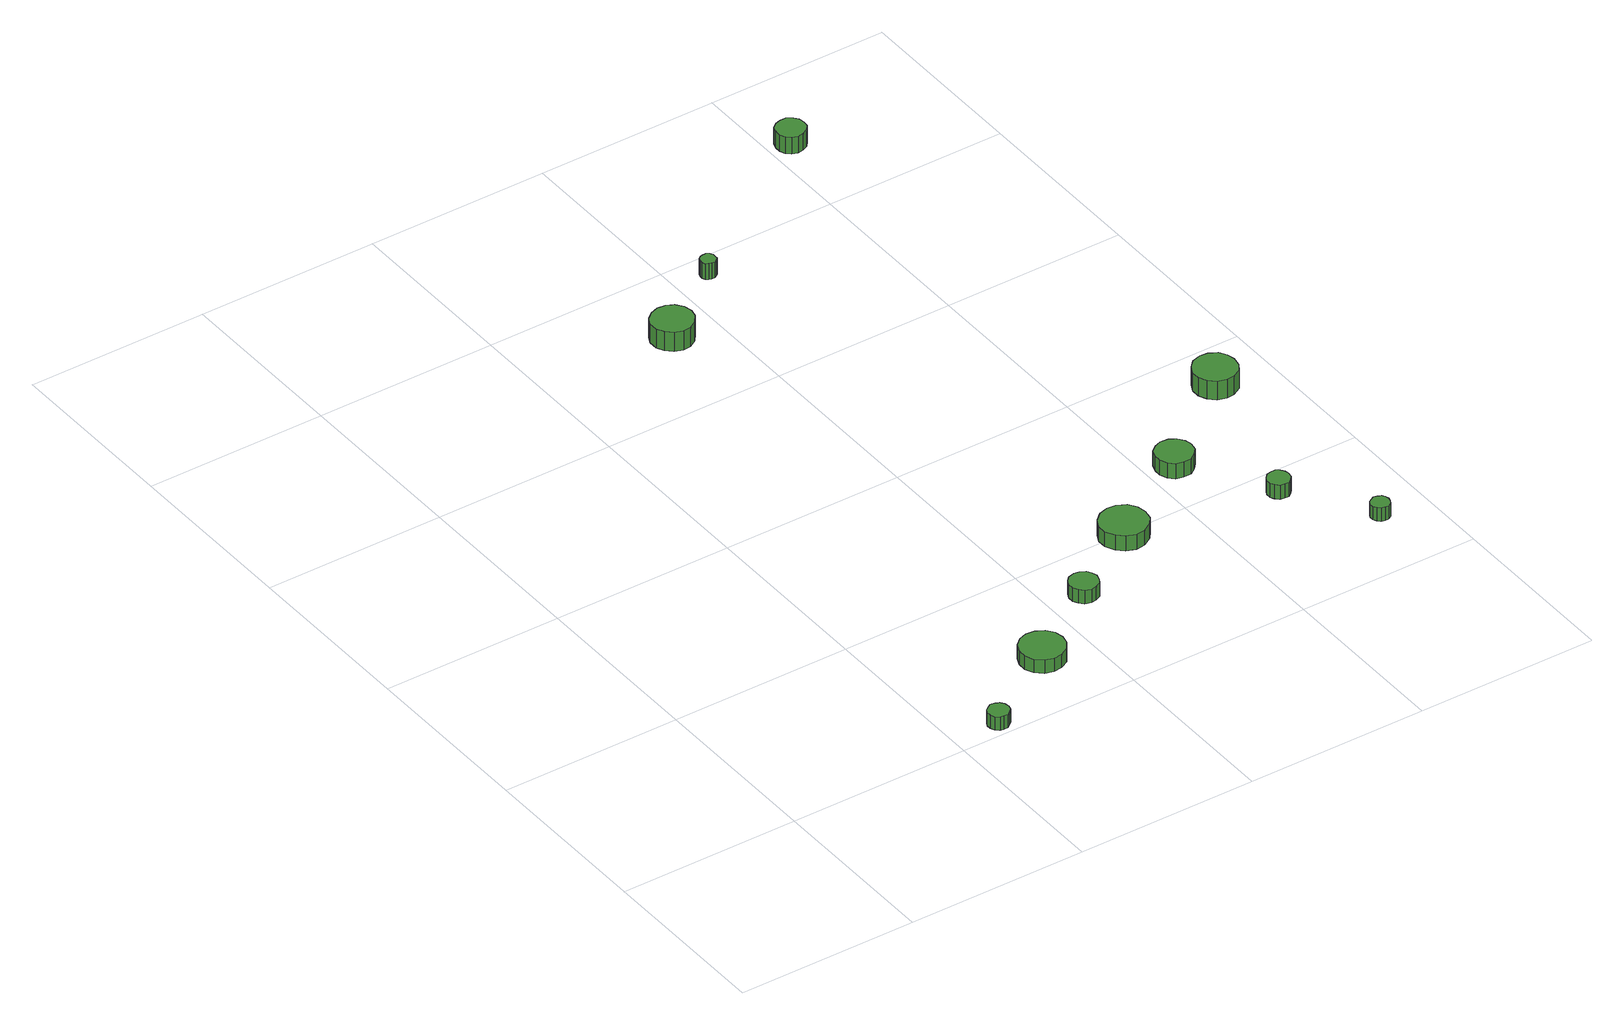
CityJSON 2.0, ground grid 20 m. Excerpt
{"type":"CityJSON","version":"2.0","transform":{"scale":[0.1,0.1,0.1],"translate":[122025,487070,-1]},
"CityObjects":{
"tree1":{"type":"SolitaryVegetationObject","attributes":{"function":"something"}},
"tree2":{"type":"SolitaryVegetationObject","attributes":{"function":"something"}},
"tree3":{"type":"SolitaryVegetationObject","attributes":{"function":"something"},"geometry":[{"type":"MultiSurface","lod":"1","boundaries":[[[0,1,2,3,4,5,6,7,8,9,10,11,12,13,14]],[[15,16,17,18,19,20,21,22,23,24,25,26,27,28,29]],[[0,29,28,1]],[[1,28,27,2]],[[2,27,26,3]],[[3,26,25,4]],[[4,25,24,5]],[[5,24,23,6]],[[6,23,22,7]],[[7,22,21,8]],[[8,21,20,9]],[[9,20,19,10]],[[10,19,18,11]],[[11,18,17,12]],[[12,17,16,13]],[[13,16,15,14]],[[14,15,29,0]]]}]},
"tree4":{"type":"SolitaryVegetationObject","attributes":{"function":"something"},"geometry":[{"type":"MultiSurface","lod":"1","boundaries":[[[30,31,32,33,34,35,36,37,38,39,40,41,42,43,44]],[[45,46,47,48,49,50,51,52,53,54,55,56,57,58,59]],[[30,59,58,31]],[[31,58,57,32]],[[32,57,56,33]],[[33,56,55,34]],[[34,55,54,35]],[[35,54,53,36]],[[36,53,52,37]],[[37,52,51,38]],[[38,51,50,39]],[[39,50,49,40]],[[40,49,48,41]],[[41,48,47,42]],[[42,47,46,43]],[[43,46,45,44]],[[44,45,59,30]]]}]},
"tree5":{"type":"SolitaryVegetationObject","attributes":{"function":"something"},"geometry":[{"type":"MultiSurface","lod":"1","boundaries":[[[60,61,62,63,64,65,66,67,68,69,70,71,72,73,74]],[[75,76,77,78,79,80,81,82,83,84,85,86,87,88,89]],[[60,89,88,61]],[[61,88,87,62]],[[62,87,86,63]],[[63,86,85,64]],[[64,85,84,65]],[[65,84,83,66]],[[66,83,82,67]],[[67,82,81,68]],[[68,81,80,69]],[[69,80,79,70]],[[70,79,78,71]],[[71,78,77,72]],[[72,77,76,73]],[[73,76,75,74]],[[74,75,89,60]]]}]},
"tree6":{"type":"SolitaryVegetationObject","attributes":{"function":"something"},"geometry":[{"type":"MultiSurface","lod":"1","boundaries":[[[90,91,92,93,94,95,96,97,98,99,100,101,102,103,104]],[[105,106,107,108,109,110,111,112,113,114,115,116,117,118,119]],[[90,119,118,91]],[[91,118,117,92]],[[92,117,116,93]],[[93,116,115,94]],[[94,115,114,95]],[[95,114,113,96]],[[96,113,112,97]],[[97,112,111,98]],[[98,111,110,99]],[[99,110,109,100]],[[100,109,108,101]],[[101,108,107,102]],[[102,107,106,103]],[[103,106,105,104]],[[104,105,119,90]]]}]},
"tree7":{"type":"SolitaryVegetationObject","attributes":{"function":"something"},"geometry":[{"type":"MultiSurface","lod":"1","boundaries":[[[120,121,122,123,124,125,126,127,128,129,130,131,132,133,134]],[[135,136,137,138,139,140,141,142,143,144,145,146,147,148,149]],[[120,149,148,121]],[[121,148,147,122]],[[122,147,146,123]],[[123,146,145,124]],[[124,145,144,125]],[[125,144,143,126]],[[126,143,142,127]],[[127,142,141,128]],[[128,141,140,129]],[[129,140,139,130]],[[130,139,138,131]],[[131,138,137,132]],[[132,137,136,133]],[[133,136,135,134]],[[134,135,149,120]]]}]},
"tree8":{"type":"SolitaryVegetationObject","attributes":{"function":"something"},"geometry":[{"type":"MultiSurface","lod":"1","boundaries":[[[150,151,152,153,154,155,156,157,158,159,160,161,162,163,164]],[[165,166,167,168,169,170,171,172,173,174,175,176,177,178,179]],[[150,179,178,151]],[[151,178,177,152]],[[152,177,176,153]],[[153,176,175,154]],[[154,175,174,155]],[[155,174,173,156]],[[156,173,172,157]],[[157,172,171,158]],[[158,171,170,159]],[[159,170,169,160]],[[160,169,168,161]],[[161,168,167,162]],[[162,167,166,163]],[[163,166,165,164]],[[164,165,179,150]]]}]},
"tree9":{"type":"SolitaryVegetationObject","attributes":{"function":"something"},"geometry":[{"type":"MultiSurface","lod":"1","boundaries":[[[180,181,182,183,184,185,186,187,188,189,190,191,192,193,194]],[[195,196,197,198,199,200,201,202,203,204,205,206,207,208,209]],[[180,209,208,181]],[[181,208,207,182]],[[182,207,206,183]],[[183,206,205,184]],[[184,205,204,185]],[[185,204,203,186]],[[186,203,202,187]],[[187,202,201,188]],[[188,201,200,189]],[[189,200,199,190]],[[190,199,198,191]],[[191,198,197,192]],[[192,197,196,193]],[[193,196,195,194]],[[194,195,209,180]]]}]},
"tree10":{"type":"SolitaryVegetationObject","attributes":{"function":"something"},"geometry":[{"type":"MultiSurface","lod":"1","boundaries":[[[210,211,212,213,214,215,216,217,218,219,220,221,222,223,224]],[[225,226,227,228,229,230,231,232,233,234,235,236,237,238,239]],[[210,239,238,211]],[[211,238,237,212]],[[212,237,236,213]],[[213,236,235,214]],[[214,235,234,215]],[[215,234,233,216]],[[216,233,232,217]],[[217,232,231,218]],[[218,231,230,219]],[[219,230,229,220]],[[220,229,228,221]],[[221,228,227,222]],[[222,227,226,223]],[[223,226,225,224]],[[224,225,239,210]]]}]},
"tree11":{"type":"SolitaryVegetationObject","attributes":{"function":"something"},"geometry":[{"type":"MultiSurface","lod":"1","boundaries":[[[240,241,242,243,244,245,246,247,248,249,250,251,252,253,254]],[[255,256,257,258,259,260,261,262,263,264,265,266,267,268,269]],[[240,269,268,241]],[[241,268,267,242]],[[242,267,266,243]],[[243,266,265,244]],[[244,265,264,245]],[[245,264,263,246]],[[246,263,262,247]],[[247,262,261,248]],[[248,261,260,249]],[[249,260,259,250]],[[250,259,258,251]],[[251,258,257,252]],[[252,257,256,253]],[[253,256,255,254]],[[254,255,269,240]]]}]},
"tree12":{"type":"SolitaryVegetationObject","attributes":{"function":"something"},"geometry":[{"type":"MultiSurface","lod":"1","boundaries":[[[270,271,272,273,274,275,276,277,278,279,280,281,282,283,284]],[[285,286,287,288,289,290,291,292,293,294,295,296,297,298,299]],[[270,299,298,271]],[[271,298,297,272]],[[272,297,296,273]],[[273,296,295,274]],[[274,295,294,275]],[[275,294,293,276]],[[276,293,292,277]],[[277,292,291,278]],[[278,291,290,279]],[[279,290,289,280]],[[280,289,288,281]],[[281,288,287,282]],[[282,287,286,283]],[[283,286,285,284]],[[284,285,299,270]]]}]},
"tree13":{"type":"SolitaryVegetationObject","attributes":{"function":"something"},"geometry":[{"type":"MultiSurface","lod":"1","boundaries":[[[300,301,302,303,304,305,306,307,308,309,310,311,312,313,314]],[[315,316,317,318,319,320,321,322,323,324,325,326,327,328,329]],[[300,329,328,301]],[[301,328,327,302]],[[302,327,326,303]],[[303,326,325,304]],[[304,325,324,305]],[[305,324,323,306]],[[306,323,322,307]],[[307,322,321,308]],[[308,321,320,309]],[[309,320,319,310]],[[310,319,318,311]],[[311,318,317,312]],[[312,317,316,313]],[[313,316,315,314]],[[314,315,329,300]]]}]},
"tree14":{"type":"SolitaryVegetationObject","attributes":{"function":"something"}}
},
"vertices":[
[264,16,24],[263,21,24],[260,25,24],[256,27,24],[251,28,24],[247,26,24],[243,23,24],[241,19,24],[241,14,24],[243,9,24],[247,6,24],[251,5,24],[256,5,24],[260,8,24],[263,11,24],[263,11,8],[260,8,8],[256,5,8],[251,5,8],[247,6,8],[243,9,8],[241,14,8],[241,19,8],[243,23,8],[247,26,8],[251,28,8],[256,27,8],[260,25,8],[263,21,8],[264,16,8],
[371,78,24],[369,88,24],[363,96,24],[354,101,24],[344,102,24],[335,99,24],[327,92,24],[323,83,24],[323,73,24],[327,64,24],[335,57,24],[344,54,24],[354,55,24],[363,60,24],[369,68,24],[369,68,8],[363,60,8],[354,55,8],[344,54,8],[335,57,8],[327,64,8],[323,73,8],[323,83,8],[327,92,8],[335,99,8],[344,102,8],[354,101,8],[363,96,8],[369,88,8],[371,78,8],
[455,141,24],[453,147,24],[450,152,24],[444,155,24],[438,156,24],[431,154,24],[427,150,24],[424,144,24],[424,137,24],[427,132,24],[431,127,24],[438,125,24],[444,126,24],[450,129,24],[453,134,24],[453,134,8],[450,129,8],[444,126,8],[438,125,8],[431,127,8],[427,132,8],[424,137,8],[424,144,8],[427,150,8],[431,154,8],[438,156,8],[444,155,8],[450,152,8],[453,147,8],[455,141,8],
[374,710,30],[372,719,30],[366,727,30],[358,731,30],[349,732,30],[340,729,30],[333,723,30],[329,715,30],[329,705,30],[333,697,30],[340,690,30],[349,687,30],[358,688,30],[366,693,30],[372,701,30],[372,701,7],[366,693,7],[358,688,7],[349,687,7],[340,690,7],[333,697,7],[329,705,7],[329,715,7],[333,723,7],[340,729,7],[349,732,7],[358,731,7],[366,727,7],[372,719,7],[374,710,7],
[551,197,26],[549,207,26],[543,216,26],[533,221,26],[523,222,26],[513,219,26],[505,212,26],[500,202,26],[500,192,26],[505,182,26],[513,175,26],[523,171,26],[533,172,26],[543,178,26],[549,186,26],[549,186,8],[543,178,8],[533,172,8],[523,171,8],[513,175,8],[505,182,8],[500,192,8],[500,202,8],[505,212,8],[513,219,8],[523,222,8],[533,221,8],[543,216,8],[549,207,8],[551,197,8],
[446,774,26],[446,777,26],[444,780,26],[441,782,26],[437,782,26],[434,781,26],[431,779,26],[430,776,26],[430,772,26],[431,769,26],[434,767,26],[437,766,26],[441,766,26],[444,768,26],[446,770,26],[446,770,7],[444,768,7],[441,766,7],[437,766,7],[434,767,7],[431,769,7],[430,772,7],[430,776,7],[431,779,7],[434,781,7],[437,782,7],[441,782,7],[444,780,7],[446,777,7],[446,774,7],
[650,261,26],[648,269,26],[643,276,26],[636,280,26],[627,281,26],[619,278,26],[613,273,26],[610,265,26],[610,257,26],[613,249,26],[619,243,26],[627,241,26],[636,241,26],[643,246,26],[648,252,26],[648,252,8],[643,246,8],[636,241,8],[627,241,8],[619,243,8],[613,249,8],[610,257,8],[610,265,8],[613,273,8],[619,278,8],[627,281,8],[636,280,8],[643,276,8],[648,269,8],[650,261,8],
[700,168,26],[699,173,26],[696,177,26],[692,180,26],[687,180,26],[682,179,26],[678,175,26],[676,171,26],[676,165,26],[678,161,26],[682,157,26],[687,156,26],[692,156,26],[696,159,26],[699,163,26],[699,163,9],[696,159,9],[692,156,9],[687,156,9],[682,157,9],[678,161,9],[676,165,9],[676,171,9],[678,175,9],[682,179,9],[687,180,9],[692,180,9],[696,177,9],[699,173,9],[700,168,9],
[756,80,26],[755,84,26],[753,87,26],[749,89,26],[745,90,26],[741,88,26],[738,86,26],[736,82,26],[736,78,26],[738,74,26],[741,71,26],[745,70,26],[749,70,26],[753,72,26],[755,76,26],[755,76,10],[753,72,10],[749,70,10],[745,70,10],[741,71,10],[738,74,10],[736,78,10],[736,82,10],[738,86,10],[741,88,10],[745,90,10],[749,89,10],[753,87,10],[755,84,10],[756,80,10],
[759,345,31],[757,354,31],[752,362,31],[743,367,31],[734,368,31],[724,365,31],[717,358,31],[713,349,31],[713,340,31],[717,331,31],[724,324,31],[734,321,31],[743,322,31],[752,327,31],[757,335,31],[757,335,9],[752,327,9],[743,322,9],[734,321,9],[724,324,9],[717,331,9],[713,340,9],[713,349,9],[717,358,9],[724,365,9],[734,368,9],[743,367,9],[752,362,9],[757,354,9],[759,345,9],
[640,902,27],[639,908,27],[635,913,27],[629,917,27],[622,917,27],[616,915,27],[611,911,27],[609,905,27],[609,898,27],[611,892,27],[616,888,27],[622,886,27],[629,887,27],[635,890,27],[639,895,27],[639,895,7],[635,890,7],[629,887,7],[622,886,7],[616,888,7],[611,892,7],[609,898,7],[609,905,7],[611,911,7],[616,915,7],[622,917,7],[629,917,7],[635,913,7],[639,908,7],[640,902,7]
]}
